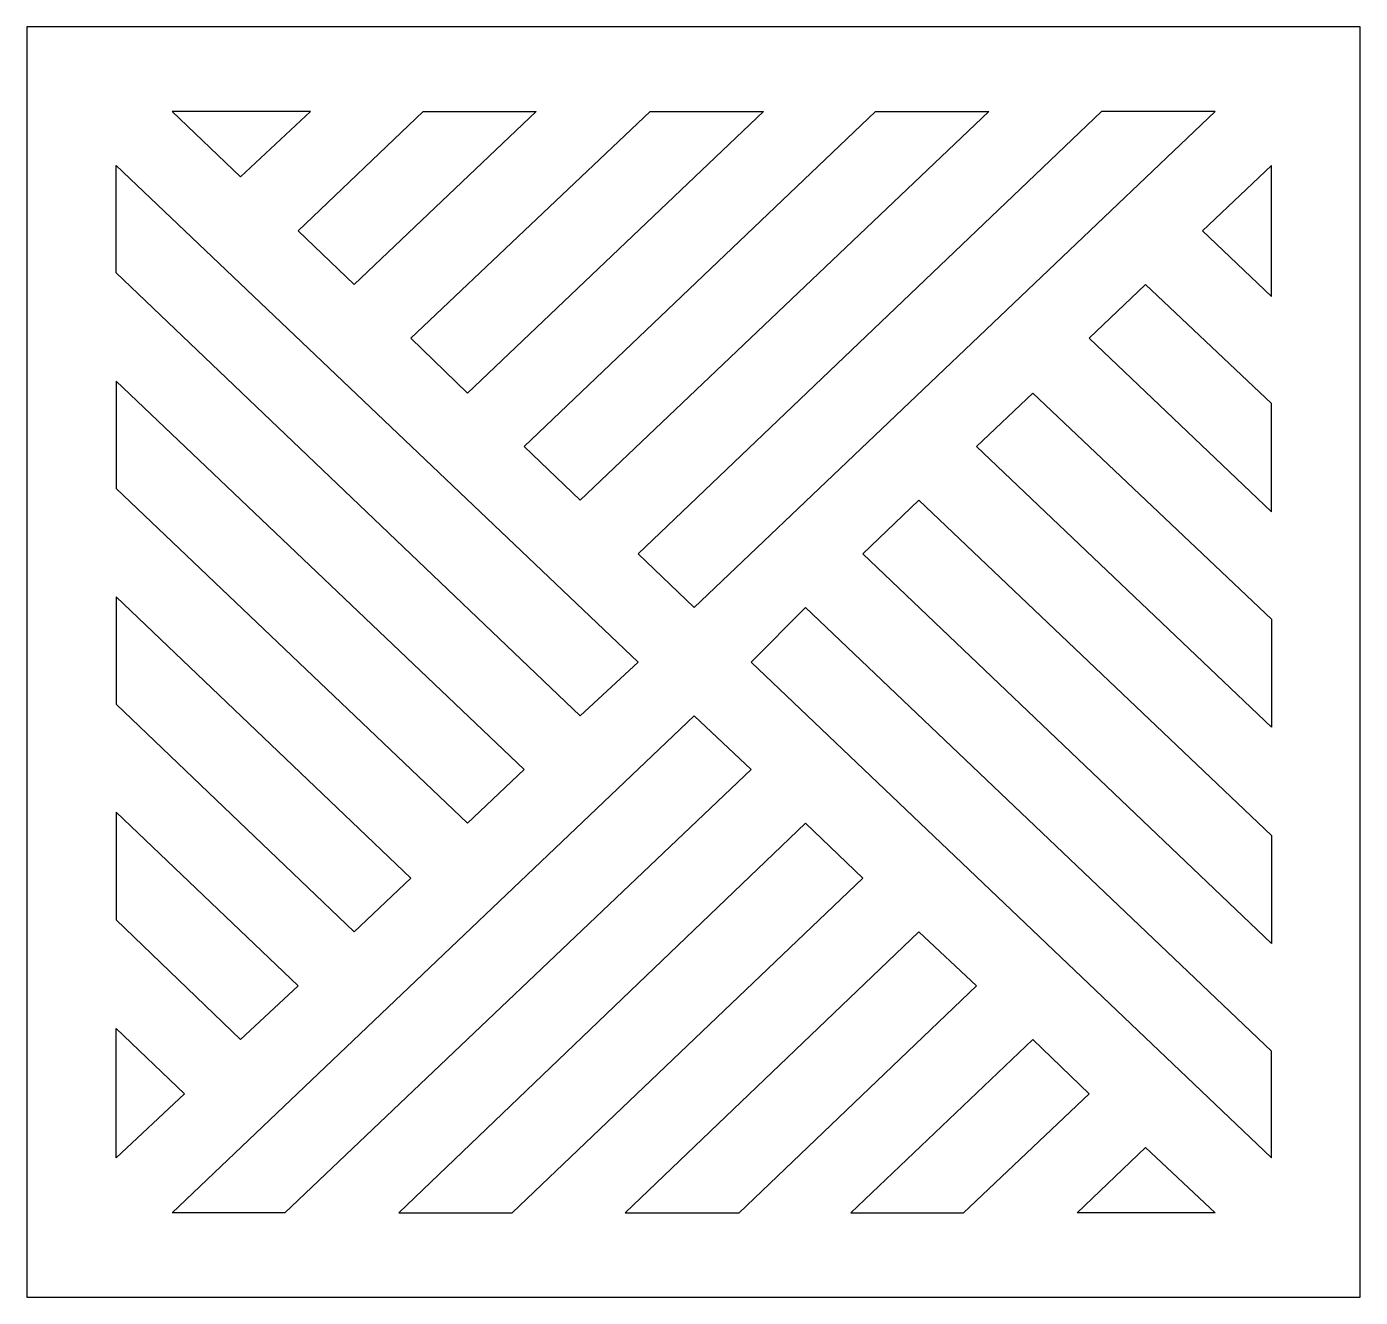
# Model space of a CAD drawing. Header units: centimetres. Extents: x -9.1 to -1.5, y 1.76 to 9.
import ezdxf

# ---------------------------------------------------------------- set-up
doc = ezdxf.new("R2010")
doc.units = ezdxf.units.CM
doc.header["$MEASUREMENT"] = 0
doc.layers.add('layer 1', color=7, linetype='Continuous')

msp = doc.modelspace()

# ---------------------------------------------------------------- linework, layer by layer
at = {"layer": 'layer 1', "color": 250}
for points, knots in [([(-1.49953, 9.00076), (-1.49953, 9.00076), (-1.49953, 1.76482), (-1.49953, 1.76482), (-1.49953, 1.76482), (-1.49953, 1.76482), (-9.09759, 1.76482), (-9.09759, 1.76482), (-9.09759, 1.76482), (-9.09759, 1.76482), (-9.09759, 9.00076), (-9.09759, 9.00076), (-9.09759, 9.00076), (-9.09759, 9.00076), (-1.49953, 9.00076), (-1.49953, 9.00076)], [0, 0, 0, 0, 0.2, 0.2, 0.2, 0.2, 0.4, 0.4, 0.4, 0.4, 0.6, 0.6, 0.6, 0.6, 1, 1, 1, 1]), ([(-8.26799, 8.51683), (-8.26799, 8.51683), (-7.48119, 8.51683), (-7.48119, 8.51683), (-7.48119, 8.51683), (-7.48119, 8.51683), (-7.87953, 8.14482), (-7.87953, 8.14482), (-7.87953, 8.14482), (-7.87953, 8.14482), (-8.26799, 8.51683), (-8.26799, 8.51683)], [0, 0, 0, 0, 0.25, 0.25, 0.25, 0.25, 0.5, 0.5, 0.5, 0.5, 1, 1, 1, 1]), ([(-6.194, 8.51683), (-6.194, 8.51683), (-6.83924, 8.51683), (-6.83924, 8.51683), (-6.83924, 8.51683), (-6.83924, 8.51683), (-7.55033, 7.83866), (-7.55033, 7.83866), (-7.55033, 7.83866), (-7.55033, 7.83866), (-7.231, 7.5325), (-7.231, 7.5325), (-7.231, 7.5325), (-7.231, 7.5325), (-6.194, 8.51683), (-6.194, 8.51683)], [0, 0, 0, 0, 0.2, 0.2, 0.2, 0.2, 0.4, 0.4, 0.4, 0.4, 0.6, 0.6, 0.6, 0.6, 1, 1, 1, 1]), ([(-4.90022, 8.51683), (-4.90022, 8.51683), (-5.54547, 8.51683), (-5.54547, 8.51683), (-5.54547, 8.51683), (-5.54547, 8.51683), (-6.90838, 7.22634), (-6.90838, 7.22634), (-6.90838, 7.22634), (-6.90838, 7.22634), (-6.58575, 6.9136), (-6.58575, 6.9136), (-6.58575, 6.9136), (-6.58575, 6.9136), (-4.90022, 8.51683), (-4.90022, 8.51683)], [0, 0, 0, 0, 0.2, 0.2, 0.2, 0.2, 0.4, 0.4, 0.4, 0.4, 0.6, 0.6, 0.6, 0.6, 1, 1, 1, 1]), ([(-3.61632, 8.51683), (-3.61632, 8.51683), (-4.26156, 8.51683), (-4.26156, 8.51683), (-4.26156, 8.51683), (-4.26156, 8.51683), (-6.26313, 6.61073), (-6.26313, 6.61073), (-6.26313, 6.61073), (-6.26313, 6.61073), (-5.9438, 6.30457), (-5.9438, 6.30457), (-5.9438, 6.30457), (-5.9438, 6.30457), (-3.61632, 8.51683), (-3.61632, 8.51683)], [0, 0, 0, 0, 0.2, 0.2, 0.2, 0.2, 0.4, 0.4, 0.4, 0.4, 0.6, 0.6, 0.6, 0.6, 1, 1, 1, 1]), ([(-2.97437, 8.51683), (-2.97437, 8.51683), (-2.32584, 8.51683), (-2.32584, 8.51683), (-2.32584, 8.51683), (-2.32584, 8.51683), (-5.29527, 5.69224), (-5.29527, 5.69224), (-5.29527, 5.69224), (-5.29527, 5.69224), (-5.6146, 5.99841), (-5.6146, 5.99841), (-5.6146, 5.99841), (-5.6146, 5.99841), (-2.97437, 8.51683), (-2.97437, 8.51683)], [0, 0, 0, 0, 0.2, 0.2, 0.2, 0.2, 0.4, 0.4, 0.4, 0.4, 0.6, 0.6, 0.6, 0.6, 1, 1, 1, 1]), ([(-8.58732, 8.21067), (-8.58732, 8.21067), (-8.58732, 7.59834), (-8.58732, 7.59834), (-8.58732, 7.59834), (-8.58732, 7.59834), (-5.9438, 5.07663), (-5.9438, 5.07663), (-5.9438, 5.07663), (-5.9438, 5.07663), (-5.6146, 5.38279), (-5.6146, 5.38279), (-5.6146, 5.38279), (-5.6146, 5.38279), (-8.58732, 8.21067), (-8.58732, 8.21067)], [0, 0, 0, 0, 0.2, 0.2, 0.2, 0.2, 0.4, 0.4, 0.4, 0.4, 0.6, 0.6, 0.6, 0.6, 1, 1, 1, 1]), ([(-2.39826, 7.83866), (-2.39826, 7.83866), (-2.00651, 8.21067), (-2.00651, 8.21067), (-2.00651, 8.21067), (-2.00651, 8.21067), (-2.00651, 7.46337), (-2.00651, 7.46337), (-2.00651, 7.46337), (-2.00651, 7.46337), (-2.39826, 7.83866), (-2.39826, 7.83866)], [0, 0, 0, 0, 0.25, 0.25, 0.25, 0.25, 0.5, 0.5, 0.5, 0.5, 1, 1, 1, 1]), ([(-3.04351, 7.22634), (-3.04351, 7.22634), (-2.72418, 7.5325), (-2.72418, 7.5325), (-2.72418, 7.5325), (-2.72418, 7.5325), (-2.00651, 6.85434), (-2.00651, 6.85434), (-2.00651, 6.85434), (-2.00651, 6.85434), (-2.00651, 6.23873), (-2.00651, 6.23873), (-2.00651, 6.23873), (-2.00651, 6.23873), (-3.04351, 7.22634), (-3.04351, 7.22634)], [0, 0, 0, 0, 0.2, 0.2, 0.2, 0.2, 0.4, 0.4, 0.4, 0.4, 0.6, 0.6, 0.6, 0.6, 1, 1, 1, 1]), ([(-8.58732, 6.37041), (-8.58732, 6.37041), (-8.58732, 6.98273), (-8.58732, 6.98273), (-8.58732, 6.98273), (-8.58732, 6.98273), (-6.26313, 4.77047), (-6.26313, 4.77047), (-6.26313, 4.77047), (-6.26313, 4.77047), (-6.58575, 4.46431), (-6.58575, 4.46431), (-6.58575, 4.46431), (-6.58575, 4.46431), (-8.58732, 6.37041), (-8.58732, 6.37041)], [0, 0, 0, 0, 0.2, 0.2, 0.2, 0.2, 0.4, 0.4, 0.4, 0.4, 0.6, 0.6, 0.6, 0.6, 1, 1, 1, 1]), ([(-3.68546, 6.61073), (-3.68546, 6.61073), (-2.00651, 5.01079), (-2.00651, 5.01079), (-2.00651, 5.01079), (-2.00651, 5.01079), (-2.00651, 5.6264), (-2.00651, 5.6264), (-2.00651, 5.6264), (-2.00651, 5.6264), (-3.36613, 6.9136), (-3.36613, 6.9136), (-3.36613, 6.9136), (-3.36613, 6.9136), (-3.68546, 6.61073), (-3.68546, 6.61073)], [0, 0, 0, 0, 0.2, 0.2, 0.2, 0.2, 0.4, 0.4, 0.4, 0.4, 0.6, 0.6, 0.6, 0.6, 1, 1, 1, 1]), ([(-4.01466, 6.30457), (-4.01466, 6.30457), (-4.33399, 5.99841), (-4.33399, 5.99841), (-4.33399, 5.99841), (-4.33399, 5.99841), (-2.00651, 3.77956), (-2.00651, 3.77956), (-2.00651, 3.77956), (-2.00651, 3.77956), (-2.00651, 4.39517), (-2.00651, 4.39517), (-2.00651, 4.39517), (-2.00651, 4.39517), (-4.01466, 6.30457), (-4.01466, 6.30457)], [0, 0, 0, 0, 0.2, 0.2, 0.2, 0.2, 0.4, 0.4, 0.4, 0.4, 0.6, 0.6, 0.6, 0.6, 1, 1, 1, 1]), ([(-8.58732, 5.14247), (-8.58732, 5.14247), (-8.58732, 5.75479), (-8.58732, 5.75479), (-8.58732, 5.75479), (-8.58732, 5.75479), (-6.90838, 4.15156), (-6.90838, 4.15156), (-6.90838, 4.15156), (-6.90838, 4.15156), (-7.231, 3.8454), (-7.231, 3.8454), (-7.231, 3.8454), (-7.231, 3.8454), (-8.58732, 5.14247), (-8.58732, 5.14247)], [0, 0, 0, 0, 0.2, 0.2, 0.2, 0.2, 0.4, 0.4, 0.4, 0.4, 0.6, 0.6, 0.6, 0.6, 1, 1, 1, 1]), ([(-2.00651, 3.16724), (-2.00651, 3.16724), (-2.00651, 2.55821), (-2.00651, 2.55821), (-2.00651, 2.55821), (-2.00651, 2.55821), (-4.96936, 5.38279), (-4.96936, 5.38279), (-4.96936, 5.38279), (-4.96936, 5.38279), (-4.6599, 5.69224), (-4.6599, 5.69224), (-4.6599, 5.69224), (-4.6599, 5.69224), (-2.00651, 3.16724), (-2.00651, 3.16724)], [0, 0, 0, 0, 0.2, 0.2, 0.2, 0.2, 0.4, 0.4, 0.4, 0.4, 0.6, 0.6, 0.6, 0.6, 1, 1, 1, 1]), ([(-5.29527, 5.07663), (-5.29527, 5.07663), (-8.26799, 2.24546), (-8.26799, 2.24546), (-8.26799, 2.24546), (-8.26799, 2.24546), (-7.62604, 2.24546), (-7.62604, 2.24546), (-7.62604, 2.24546), (-7.62604, 2.24546), (-4.96936, 4.77047), (-4.96936, 4.77047), (-4.96936, 4.77047), (-4.96936, 4.77047), (-5.29527, 5.07663), (-5.29527, 5.07663)], [0, 0, 0, 0, 0.2, 0.2, 0.2, 0.2, 0.4, 0.4, 0.4, 0.4, 0.6, 0.6, 0.6, 0.6, 1, 1, 1, 1]), ([(-8.58732, 3.91454), (-8.58732, 3.91454), (-8.58732, 4.52686), (-8.58732, 4.52686), (-8.58732, 4.52686), (-8.58732, 4.52686), (-7.55033, 3.53924), (-7.55033, 3.53924), (-7.55033, 3.53924), (-7.55033, 3.53924), (-7.87953, 3.23308), (-7.87953, 3.23308), (-7.87953, 3.23308), (-7.87953, 3.23308), (-8.58732, 3.91454), (-8.58732, 3.91454)], [0, 0, 0, 0, 0.2, 0.2, 0.2, 0.2, 0.4, 0.4, 0.4, 0.4, 0.6, 0.6, 0.6, 0.6, 1, 1, 1, 1]), ([(-4.6599, 4.46431), (-4.6599, 4.46431), (-4.33399, 4.15156), (-4.33399, 4.15156), (-4.33399, 4.15156), (-4.33399, 4.15156), (-6.33227, 2.24546), (-6.33227, 2.24546), (-6.33227, 2.24546), (-6.33227, 2.24546), (-6.97751, 2.24546), (-6.97751, 2.24546), (-6.97751, 2.24546), (-6.97751, 2.24546), (-4.6599, 4.46431), (-4.6599, 4.46431)], [0, 0, 0, 0, 0.2, 0.2, 0.2, 0.2, 0.4, 0.4, 0.4, 0.4, 0.6, 0.6, 0.6, 0.6, 1, 1, 1, 1]), ([(-4.01466, 3.8454), (-4.01466, 3.8454), (-3.68546, 3.53924), (-3.68546, 3.53924), (-3.68546, 3.53924), (-3.68546, 3.53924), (-5.03849, 2.24546), (-5.03849, 2.24546), (-5.03849, 2.24546), (-5.03849, 2.24546), (-5.68702, 2.24546), (-5.68702, 2.24546), (-5.68702, 2.24546), (-5.68702, 2.24546), (-4.01466, 3.8454), (-4.01466, 3.8454)], [0, 0, 0, 0, 0.2, 0.2, 0.2, 0.2, 0.4, 0.4, 0.4, 0.4, 0.6, 0.6, 0.6, 0.6, 1, 1, 1, 1]), ([(-8.58732, 3.29563), (-8.58732, 3.29563), (-8.58732, 2.55821), (-8.58732, 2.55821), (-8.58732, 2.55821), (-8.58732, 2.55821), (-8.19886, 2.92363), (-8.19886, 2.92363), (-8.19886, 2.92363), (-8.19886, 2.92363), (-8.58732, 3.29563), (-8.58732, 3.29563)], [0, 0, 0, 0, 0.25, 0.25, 0.25, 0.25, 0.5, 0.5, 0.5, 0.5, 1, 1, 1, 1]), ([(-3.36613, 3.23308), (-3.36613, 3.23308), (-3.04351, 2.92363), (-3.04351, 2.92363), (-3.04351, 2.92363), (-3.04351, 2.92363), (-3.76117, 2.24546), (-3.76117, 2.24546), (-3.76117, 2.24546), (-3.76117, 2.24546), (-4.40312, 2.24546), (-4.40312, 2.24546), (-4.40312, 2.24546), (-4.40312, 2.24546), (-3.36613, 3.23308), (-3.36613, 3.23308)], [0, 0, 0, 0, 0.2, 0.2, 0.2, 0.2, 0.4, 0.4, 0.4, 0.4, 0.6, 0.6, 0.6, 0.6, 1, 1, 1, 1]), ([(-2.32584, 2.24546), (-2.32584, 2.24546), (-2.72418, 2.61747), (-2.72418, 2.61747), (-2.72418, 2.61747), (-2.72418, 2.61747), (-3.11264, 2.24546), (-3.11264, 2.24546), (-3.11264, 2.24546), (-3.11264, 2.24546), (-2.32584, 2.24546), (-2.32584, 2.24546)], [0, 0, 0, 0, 0.25, 0.25, 0.25, 0.25, 0.5, 0.5, 0.5, 0.5, 1, 1, 1, 1])]:
    msp.add_open_spline(points, degree=3, knots=knots, dxfattribs=at)

doc.saveas('drawing.dxf')
